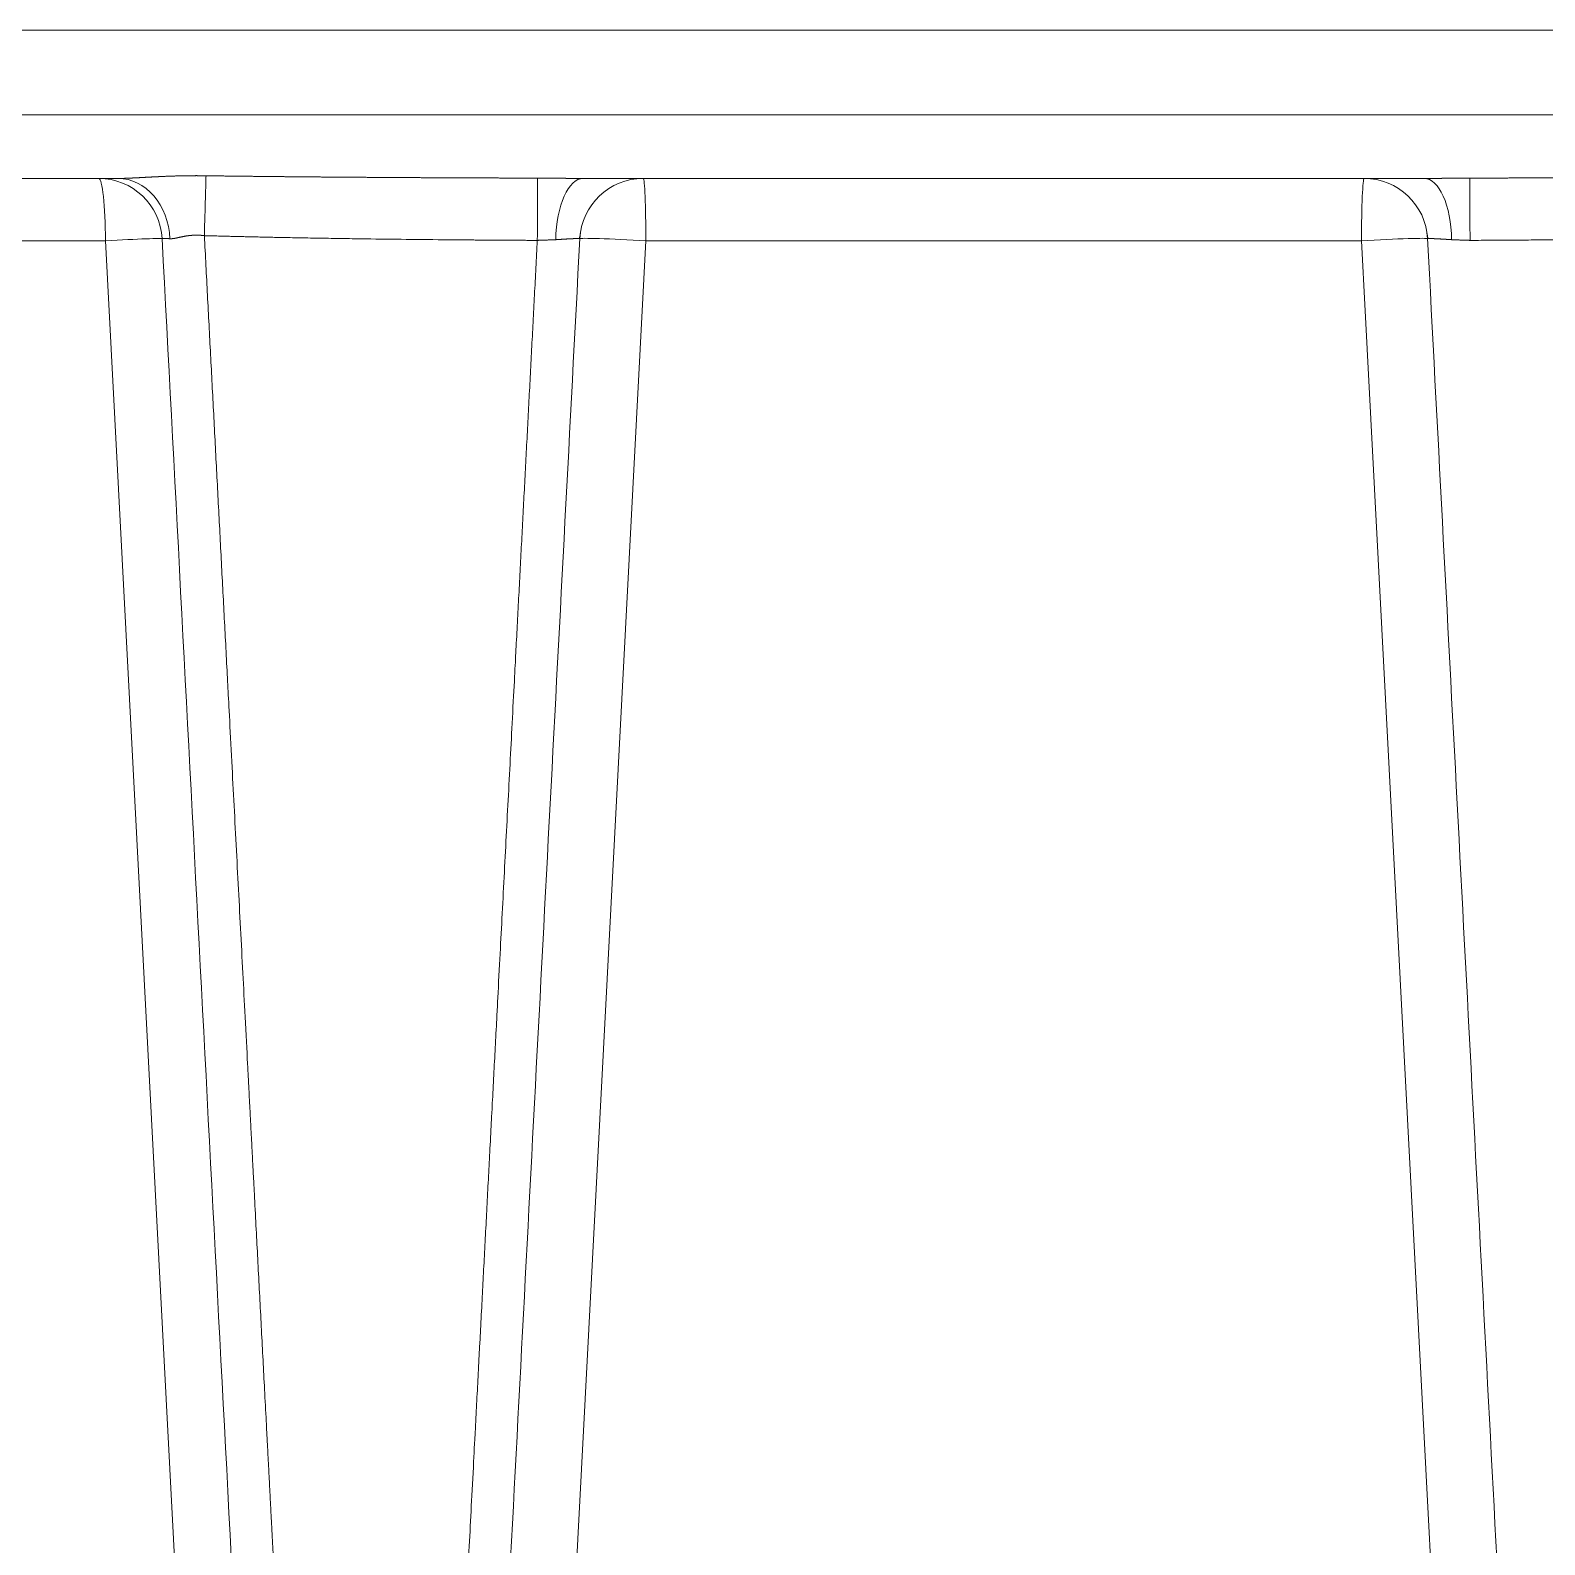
# Model space of a CAD drawing. Header units: millimetres. Extents: x 4664 to 8864, y -38 to 2932.
# Drawn here: x 5766.5 to 5828.8, y 1108.9 to 1171.2 of the extents above; entities that cross this region are included whole.
import ezdxf

# ---------------------------------------------------------------- set-up
doc = ezdxf.new("R2010")
doc.units = ezdxf.units.MM

msp = doc.modelspace()

# ---------------------------------------------------------------- linework, layer by layer
at = {"lineweight": 5}
for p, q in [((5649.295, 1171.16), (5963.831, 1171.16)), ((5963.831, 1167.678), (5649.295, 1167.678)), ((5651.907, 1165.066), (5770.136, 1165.066)), ((5823.857, 1165.066), (5789.269, 1165.066)), ((5686.319, 1162.505), (5769.619, 1162.505)), ((5769.619, 1162.505), (5775.353, 1053.09)), ((5788.242, 1093.723), (5791.847, 1162.505)), ((5789.13, 1162.591), (5789.118, 1162.594)), ((5821.279, 1162.505), (5791.847, 1162.505)), ((5824.884, 1093.723), (5821.279, 1162.505))]:
    msp.add_line(p, q, dxfattribs=at)
for centre, radius, start, end in [((5769.345, 1162.454), 2.612, 3, 90), ((5791.738, 1162.454), 2.612, 90, 177), ((5821.388, 1162.454), 2.612, 3, 90), ((5806.563, 1169.419), 143.338, 182.73527, 258.5448), ((5806.563, 1169.419), 120.442, 183.29067, 254.98177)]:
    msp.add_arc(centre, radius, start, end, dxfattribs=at)
for centre, major_axis, ratio, start_param, end_param in [((5769.345, 1162.454), (0, 2.612), 0.105089, 4.732052, 6.283185), ((5770.136, 1162.454), (0, -2.612), 0.817981, 1.621532, 3.141593), ((5773.689, 1162.676), (-0.071, -2.611), 0.00037, 3.432751, 4.698811), ((5787.383, 1162.48), (-0.014, -2.612), 0.000075, 3.242201, 4.698267), ((5789.269, 1162.454), (0, -2.612), 0.432613, 3.141593, 4.677163), ((5791.738, 1162.454), (0, -2.612), 0.04186, 1.59046, 3.141593), ((5821.388, 1162.454), (0, 2.612), 0.04186, 0, 1.551133), ((5823.857, 1162.454), (0, -2.612), 0.432613, 1.606022, 3.141593), ((5825.743, 1162.48), (0.014, -2.612), 0.000075, 1.584919, 3.040984), ((5769.345, 1162.454), (-2.608, -0.137), 0.014216, 3.141593, 4.606236), ((5791.738, 1162.454), (-2.608, 0.137), 0.021844, 4.671612, 6.283185), ((5821.388, 1162.454), (-2.608, -0.137), 0.021844, 3.141593, 4.753166)]:
    msp.add_ellipse(centre, major_axis=major_axis, ratio=ratio, start_param=start_param, end_param=end_param, dxfattribs=at)
for points, knots in [([(5770.136, 1165.066), (5770.139, 1165.066), (5770.146, 1165.066), (5770.157, 1165.066), (5770.168, 1165.066), (5770.179, 1165.066), (5770.189, 1165.066), (5770.2, 1165.066), (5770.211, 1165.066), (5770.222, 1165.066), (5770.233, 1165.066), (5770.244, 1165.067), (5770.255, 1165.067), (5770.266, 1165.067), (5770.277, 1165.067), (5770.288, 1165.067), (5770.299, 1165.068), (5770.31, 1165.068), (5770.321, 1165.068), (5770.333, 1165.068), (5770.344, 1165.069), (5770.355, 1165.069), (5770.367, 1165.069), (5770.378, 1165.069), (5770.39, 1165.07), (5770.401, 1165.07), (5770.413, 1165.07), (5770.424, 1165.071), (5770.436, 1165.071), (5770.447, 1165.072), (5770.459, 1165.072), (5770.471, 1165.072), (5770.483, 1165.073), (5770.494, 1165.073), (5770.506, 1165.074), (5770.518, 1165.074), (5770.53, 1165.074), (5770.542, 1165.075), (5770.554, 1165.075), (5770.566, 1165.076), (5770.578, 1165.076), (5770.59, 1165.077), (5770.602, 1165.077), (5770.615, 1165.078), (5770.627, 1165.078), (5770.639, 1165.079), (5770.651, 1165.08), (5770.664, 1165.08), (5770.676, 1165.081), (5770.688, 1165.081), (5770.701, 1165.082), (5770.713, 1165.082), (5770.726, 1165.083), (5770.738, 1165.084), (5770.751, 1165.084), (5770.764, 1165.085), (5770.776, 1165.085), (5770.789, 1165.086), (5770.802, 1165.087), (5770.815, 1165.087), (5770.827, 1165.088), (5770.84, 1165.089), (5770.853, 1165.089), (5770.866, 1165.09), (5770.879, 1165.091), (5770.892, 1165.091), (5770.905, 1165.092), (5770.918, 1165.093), (5770.931, 1165.093), (5770.945, 1165.094), (5770.958, 1165.095), (5770.971, 1165.095), (5770.984, 1165.096), (5770.998, 1165.097), (5771.011, 1165.097), (5771.024, 1165.098), (5771.038, 1165.099), (5771.051, 1165.1), (5771.065, 1165.1), (5771.078, 1165.101), (5771.092, 1165.102), (5771.106, 1165.103), (5771.119, 1165.103), (5771.133, 1165.104), (5771.147, 1165.105), (5771.161, 1165.105), (5771.174, 1165.106), (5771.188, 1165.107), (5771.202, 1165.108), (5771.216, 1165.109), (5771.23, 1165.109), (5771.244, 1165.11), (5771.258, 1165.111), (5771.272, 1165.112), (5771.286, 1165.112), (5771.3, 1165.113), (5771.315, 1165.114), (5771.329, 1165.115), (5771.343, 1165.115), (5771.357, 1165.116), (5771.372, 1165.117), (5771.386, 1165.118), (5771.401, 1165.118), (5771.415, 1165.119), (5771.43, 1165.12), (5771.444, 1165.121), (5771.459, 1165.122), (5771.473, 1165.122), (5771.488, 1165.123), (5771.503, 1165.124), (5771.517, 1165.125), (5771.532, 1165.125), (5771.547, 1165.126), (5771.562, 1165.127), (5771.577, 1165.128), (5771.592, 1165.129), (5771.607, 1165.129), (5771.622, 1165.13), (5771.637, 1165.131), (5771.652, 1165.132), (5771.667, 1165.132), (5771.682, 1165.133), (5771.697, 1165.134), (5771.712, 1165.135), (5771.728, 1165.135), (5771.743, 1165.136), (5771.758, 1165.137), (5771.774, 1165.138), (5771.789, 1165.138), (5771.805, 1165.139), (5771.82, 1165.14), (5771.836, 1165.141), (5771.851, 1165.141), (5771.874, 1165.142), (5771.903, 1165.144), (5771.938, 1165.145), (5771.974, 1165.147), (5772.01, 1165.149), (5772.046, 1165.15), (5772.082, 1165.152), (5772.118, 1165.153), (5772.154, 1165.155), (5772.19, 1165.156), (5772.226, 1165.157), (5772.263, 1165.159), (5772.299, 1165.16), (5772.335, 1165.161), (5772.372, 1165.163), (5772.408, 1165.164), (5772.445, 1165.165), (5772.481, 1165.166), (5772.518, 1165.167), (5772.555, 1165.168), (5772.591, 1165.169), (5772.628, 1165.17), (5772.665, 1165.171), (5772.702, 1165.172), (5772.739, 1165.173), (5772.776, 1165.174), (5772.813, 1165.174), (5772.85, 1165.175), (5772.887, 1165.176), (5772.925, 1165.176), (5772.962, 1165.177), (5772.999, 1165.177), (5773.037, 1165.178), (5773.074, 1165.178), (5773.111, 1165.178), (5773.149, 1165.179), (5773.187, 1165.179), (5773.224, 1165.179), (5773.262, 1165.179), (5773.3, 1165.179), (5773.338, 1165.18), (5773.375, 1165.18), (5773.413, 1165.179), (5773.451, 1165.179), (5773.489, 1165.179), (5773.527, 1165.179), (5773.565, 1165.179), (5773.604, 1165.178), (5773.642, 1165.178), (5773.68, 1165.178), (5773.718, 1165.177), (5773.744, 1165.177), (5773.757, 1165.177)], [0, 0, 0, 0, 0.003406, 0.006816, 0.010231, 0.013651, 0.017075, 0.020504, 0.023938, 0.027376, 0.030819, 0.034268, 0.037721, 0.041179, 0.044641, 0.048109, 0.051582, 0.05506, 0.058543, 0.062031, 0.065524, 0.069023, 0.072526, 0.076035, 0.079549, 0.083068, 0.086593, 0.090122, 0.093658, 0.097198, 0.100744, 0.104296, 0.107853, 0.111415, 0.114983, 0.118557, 0.122136, 0.125721, 0.129312, 0.132908, 0.13651, 0.140117, 0.143731, 0.14735, 0.150975, 0.154606, 0.158242, 0.161885, 0.165533, 0.169188, 0.172848, 0.176515, 0.180187, 0.183866, 0.18755, 0.191241, 0.194938, 0.198641, 0.20235, 0.206065, 0.209787, 0.213515, 0.217249, 0.22099, 0.224737, 0.22849, 0.232249, 0.236015, 0.239788, 0.243567, 0.247352, 0.251144, 0.254942, 0.258747, 0.262559, 0.266377, 0.270202, 0.274033, 0.277871, 0.281716, 0.285567, 0.289426, 0.293291, 0.297162, 0.301041, 0.304926, 0.308818, 0.312717, 0.316623, 0.320536, 0.324456, 0.328383, 0.332317, 0.336257, 0.340205, 0.34416, 0.348122, 0.352091, 0.356067, 0.36005, 0.36404, 0.368038, 0.372043, 0.376055, 0.380074, 0.3841, 0.388134, 0.392174, 0.396223, 0.400278, 0.404341, 0.408411, 0.412489, 0.416574, 0.420666, 0.424766, 0.428873, 0.432988, 0.43711, 0.44124, 0.445378, 0.449522, 0.453675, 0.457835, 0.462002, 0.466178, 0.47036, 0.474551, 0.478749, 0.482955, 0.487169, 0.49139, 0.495619, 0.499856, 0.50954, 0.519226, 0.528913, 0.538602, 0.548294, 0.557987, 0.567683, 0.577382, 0.587084, 0.596789, 0.606498, 0.61621, 0.625925, 0.635645, 0.645369, 0.655098, 0.664831, 0.674569, 0.684312, 0.69406, 0.703814, 0.713573, 0.723339, 0.73311, 0.742888, 0.752672, 0.762463, 0.772261, 0.782066, 0.791879, 0.801699, 0.811527, 0.821363, 0.831207, 0.841059, 0.85092, 0.86079, 0.870668, 0.880556, 0.890454, 0.90036, 0.910277, 0.920204, 0.930141, 0.940088, 0.950046, 0.960014, 0.969994, 0.979984, 0.989986, 1, 1, 1, 1]), ([(5773.757, 1165.177), (5773.809, 1165.176), (5773.912, 1165.175), (5774.068, 1165.172), (5774.223, 1165.17), (5774.379, 1165.168), (5774.535, 1165.166), (5774.691, 1165.164), (5774.847, 1165.163), (5775.003, 1165.161), (5775.159, 1165.159), (5775.315, 1165.157), (5775.472, 1165.155), (5775.629, 1165.153), (5775.785, 1165.151), (5775.942, 1165.15), (5776.099, 1165.148), (5776.257, 1165.146), (5776.414, 1165.145), (5776.571, 1165.143), (5776.729, 1165.141), (5776.886, 1165.14), (5777.044, 1165.138), (5777.202, 1165.137), (5777.36, 1165.135), (5777.518, 1165.134), (5777.677, 1165.132), (5777.835, 1165.131), (5777.993, 1165.129), (5778.152, 1165.128), (5778.311, 1165.127), (5778.47, 1165.125), (5778.629, 1165.124), (5778.788, 1165.123), (5778.947, 1165.121), (5779.106, 1165.12), (5779.266, 1165.119), (5779.425, 1165.118), (5779.585, 1165.116), (5779.745, 1165.115), (5779.905, 1165.114), (5780.065, 1165.113), (5780.225, 1165.112), (5780.386, 1165.111), (5780.546, 1165.11), (5780.707, 1165.108), (5780.868, 1165.107), (5781.028, 1165.106), (5781.189, 1165.105), (5781.35, 1165.104), (5781.512, 1165.103), (5781.673, 1165.102), (5781.834, 1165.102), (5781.996, 1165.101), (5782.158, 1165.1), (5782.32, 1165.099), (5782.481, 1165.098), (5782.644, 1165.097), (5782.806, 1165.096), (5782.968, 1165.096), (5783.131, 1165.095), (5783.293, 1165.094), (5783.456, 1165.093), (5783.619, 1165.092), (5783.782, 1165.092), (5783.945, 1165.091), (5784.108, 1165.09), (5784.271, 1165.09), (5784.434, 1165.089), (5784.598, 1165.088), (5784.762, 1165.088), (5784.926, 1165.087), (5785.089, 1165.086), (5785.253, 1165.086), (5785.418, 1165.085), (5785.582, 1165.085), (5785.746, 1165.084), (5785.911, 1165.083), (5786.076, 1165.083), (5786.24, 1165.082), (5786.405, 1165.082), (5786.57, 1165.081), (5786.735, 1165.081), (5786.901, 1165.08), (5787.066, 1165.08), (5787.232, 1165.079), (5787.342, 1165.079), (5787.397, 1165.079)], [0, 0, 0, 0, 0.011391, 0.022791, 0.0342, 0.045618, 0.057044, 0.068479, 0.079924, 0.091377, 0.102839, 0.11431, 0.125789, 0.137278, 0.148776, 0.160282, 0.171797, 0.183321, 0.194854, 0.206396, 0.217947, 0.229506, 0.241075, 0.252652, 0.264238, 0.275834, 0.287438, 0.299051, 0.310672, 0.322303, 0.333943, 0.345591, 0.357249, 0.368915, 0.38059, 0.392274, 0.403967, 0.415669, 0.42738, 0.4391, 0.450828, 0.462566, 0.474312, 0.486068, 0.497832, 0.509605, 0.521387, 0.533178, 0.544978, 0.556787, 0.568605, 0.580431, 0.592267, 0.604112, 0.615965, 0.627828, 0.639699, 0.651579, 0.663468, 0.675367, 0.687274, 0.69919, 0.711115, 0.723049, 0.734991, 0.746943, 0.758904, 0.770874, 0.782852, 0.79484, 0.806836, 0.818842, 0.830856, 0.84288, 0.854912, 0.866954, 0.879004, 0.891063, 0.903131, 0.915208, 0.927295, 0.93939, 0.951494, 0.963607, 0.975729, 0.98786, 1, 1, 1, 1]), ([(5787.397, 1165.079), (5787.404, 1165.079), (5787.418, 1165.079), (5787.438, 1165.079), (5787.459, 1165.079), (5787.479, 1165.079), (5787.5, 1165.079), (5787.52, 1165.079), (5787.541, 1165.079), (5787.561, 1165.078), (5787.581, 1165.078), (5787.602, 1165.078), (5787.622, 1165.078), (5787.642, 1165.078), (5787.663, 1165.078), (5787.683, 1165.078), (5787.703, 1165.078), (5787.723, 1165.078), (5787.744, 1165.077), (5787.764, 1165.077), (5787.784, 1165.077), (5787.804, 1165.077), (5787.824, 1165.077), (5787.844, 1165.077), (5787.864, 1165.077), (5787.884, 1165.077), (5787.904, 1165.076), (5787.924, 1165.076), (5787.944, 1165.076), (5787.964, 1165.076), (5787.984, 1165.076), (5788.004, 1165.076), (5788.024, 1165.075), (5788.044, 1165.075), (5788.064, 1165.075), (5788.083, 1165.075), (5788.103, 1165.075), (5788.123, 1165.075), (5788.143, 1165.074), (5788.162, 1165.074), (5788.182, 1165.074), (5788.202, 1165.074), (5788.222, 1165.074), (5788.241, 1165.073), (5788.261, 1165.073), (5788.28, 1165.073), (5788.3, 1165.073), (5788.32, 1165.073), (5788.339, 1165.072), (5788.359, 1165.072), (5788.378, 1165.072), (5788.398, 1165.072), (5788.417, 1165.072), (5788.436, 1165.072), (5788.456, 1165.071), (5788.475, 1165.071), (5788.495, 1165.071), (5788.514, 1165.071), (5788.533, 1165.071), (5788.552, 1165.07), (5788.572, 1165.07), (5788.591, 1165.07), (5788.61, 1165.07), (5788.629, 1165.07), (5788.649, 1165.069), (5788.668, 1165.069), (5788.687, 1165.069), (5788.706, 1165.069), (5788.725, 1165.069), (5788.744, 1165.069), (5788.763, 1165.068), (5788.782, 1165.068), (5788.801, 1165.068), (5788.82, 1165.068), (5788.839, 1165.068), (5788.858, 1165.068), (5788.877, 1165.068), (5788.896, 1165.067), (5788.915, 1165.067), (5788.934, 1165.067), (5788.952, 1165.067), (5788.971, 1165.067), (5788.99, 1165.067), (5789.009, 1165.067), (5789.027, 1165.067), (5789.046, 1165.066), (5789.065, 1165.066), (5789.083, 1165.066), (5789.102, 1165.066), (5789.121, 1165.066), (5789.139, 1165.066), (5789.158, 1165.066), (5789.176, 1165.066), (5789.195, 1165.066), (5789.213, 1165.066), (5789.232, 1165.066), (5789.25, 1165.066), (5789.263, 1165.066), (5789.269, 1165.066)], [0, 0, 0, 0, 0.010909, 0.021806, 0.03269, 0.043563, 0.054423, 0.065272, 0.076108, 0.086933, 0.097746, 0.108547, 0.119337, 0.130115, 0.140881, 0.151635, 0.162379, 0.173111, 0.183831, 0.19454, 0.205238, 0.215925, 0.2266, 0.237265, 0.247918, 0.258561, 0.269193, 0.279813, 0.290423, 0.301023, 0.311611, 0.322189, 0.332757, 0.343314, 0.35386, 0.364396, 0.374922, 0.385438, 0.395943, 0.406439, 0.416924, 0.427399, 0.437864, 0.44832, 0.458765, 0.469201, 0.479627, 0.490044, 0.500451, 0.510848, 0.521236, 0.531614, 0.541984, 0.552344, 0.562694, 0.573036, 0.583368, 0.593692, 0.604007, 0.614312, 0.624609, 0.634897, 0.645177, 0.655448, 0.66571, 0.675964, 0.686209, 0.696446, 0.706675, 0.716895, 0.727108, 0.737312, 0.747508, 0.757696, 0.767877, 0.778049, 0.788214, 0.798371, 0.80852, 0.818662, 0.828796, 0.838923, 0.849043, 0.859155, 0.86926, 0.879358, 0.889449, 0.899533, 0.90961, 0.919679, 0.929743, 0.939799, 0.949849, 0.959892, 0.969929, 0.979959, 0.989983, 1, 1, 1, 1]), ([(5823.857, 1165.066), (5823.863, 1165.066), (5823.874, 1165.066), (5823.89, 1165.066), (5823.907, 1165.066), (5823.923, 1165.066), (5823.94, 1165.066), (5823.957, 1165.066), (5823.973, 1165.066), (5823.99, 1165.066), (5824.007, 1165.066), (5824.023, 1165.066), (5824.04, 1165.066), (5824.057, 1165.066), (5824.074, 1165.066), (5824.09, 1165.066), (5824.107, 1165.067), (5824.124, 1165.067), (5824.141, 1165.067), (5824.158, 1165.067), (5824.174, 1165.067), (5824.191, 1165.067), (5824.208, 1165.067), (5824.225, 1165.067), (5824.242, 1165.067), (5824.259, 1165.068), (5824.276, 1165.068), (5824.293, 1165.068), (5824.31, 1165.068), (5824.327, 1165.068), (5824.344, 1165.068), (5824.361, 1165.068), (5824.378, 1165.069), (5824.395, 1165.069), (5824.412, 1165.069), (5824.43, 1165.069), (5824.447, 1165.069), (5824.464, 1165.069), (5824.481, 1165.069), (5824.498, 1165.07), (5824.516, 1165.07), (5824.533, 1165.07), (5824.55, 1165.07), (5824.567, 1165.07), (5824.585, 1165.07), (5824.602, 1165.071), (5824.619, 1165.071), (5824.637, 1165.071), (5824.654, 1165.071), (5824.671, 1165.071), (5824.689, 1165.072), (5824.706, 1165.072), (5824.724, 1165.072), (5824.741, 1165.072), (5824.759, 1165.072), (5824.776, 1165.072), (5824.794, 1165.073), (5824.811, 1165.073), (5824.829, 1165.073), (5824.846, 1165.073), (5824.864, 1165.073), (5824.881, 1165.073), (5824.899, 1165.074), (5824.917, 1165.074), (5824.934, 1165.074), (5824.952, 1165.074), (5824.97, 1165.074), (5824.987, 1165.074), (5825.005, 1165.075), (5825.023, 1165.075), (5825.041, 1165.075), (5825.058, 1165.075), (5825.076, 1165.075), (5825.094, 1165.075), (5825.112, 1165.075), (5825.13, 1165.076), (5825.148, 1165.076), (5825.166, 1165.076), (5825.183, 1165.076), (5825.201, 1165.076), (5825.219, 1165.076), (5825.237, 1165.076), (5825.255, 1165.077), (5825.273, 1165.077), (5825.291, 1165.077), (5825.309, 1165.077), (5825.327, 1165.077), (5825.345, 1165.077), (5825.363, 1165.077), (5825.382, 1165.077), (5825.4, 1165.078), (5825.418, 1165.078), (5825.436, 1165.078), (5825.454, 1165.078), (5825.472, 1165.078), (5825.49, 1165.078), (5825.509, 1165.078), (5825.527, 1165.078), (5825.545, 1165.078), (5825.563, 1165.078), (5825.582, 1165.078), (5825.6, 1165.079), (5825.618, 1165.079), (5825.637, 1165.079), (5825.655, 1165.079), (5825.673, 1165.079), (5825.692, 1165.079), (5825.71, 1165.079), (5825.723, 1165.079), (5825.729, 1165.079)], [0, 0, 0, 0, 0.008987, 0.01798, 0.026977, 0.03598, 0.044988, 0.054001, 0.06302, 0.072044, 0.081073, 0.090108, 0.099148, 0.108194, 0.117246, 0.126303, 0.135366, 0.144435, 0.15351, 0.162591, 0.171677, 0.18077, 0.189868, 0.198973, 0.208083, 0.2172, 0.226323, 0.235453, 0.244588, 0.25373, 0.262879, 0.272034, 0.281195, 0.290363, 0.299538, 0.308719, 0.317907, 0.327102, 0.336303, 0.345512, 0.354727, 0.363949, 0.373179, 0.382415, 0.391658, 0.400909, 0.410166, 0.419431, 0.428703, 0.437983, 0.447269, 0.456563, 0.465865, 0.475174, 0.484491, 0.493815, 0.503147, 0.512487, 0.521834, 0.531189, 0.540552, 0.549922, 0.559301, 0.568687, 0.578082, 0.587485, 0.596895, 0.606314, 0.615741, 0.625176, 0.634619, 0.644071, 0.653531, 0.662999, 0.672476, 0.681962, 0.691455, 0.700958, 0.710469, 0.719988, 0.729516, 0.739053, 0.748599, 0.758154, 0.767717, 0.777289, 0.786871, 0.796461, 0.80606, 0.815668, 0.825286, 0.834912, 0.844548, 0.854193, 0.863847, 0.87351, 0.883183, 0.892865, 0.902557, 0.912258, 0.921969, 0.931689, 0.941418, 0.951158, 0.960907, 0.970665, 0.980434, 0.990212, 1, 1, 1, 1]), ([(5825.729, 1165.079), (5825.784, 1165.079), (5825.894, 1165.079), (5826.06, 1165.08), (5826.225, 1165.08), (5826.391, 1165.081), (5826.556, 1165.081), (5826.721, 1165.082), (5826.886, 1165.082), (5827.05, 1165.083), (5827.215, 1165.083), (5827.38, 1165.084), (5827.544, 1165.085), (5827.708, 1165.085), (5827.873, 1165.086), (5828.037, 1165.086), (5828.2, 1165.087), (5828.364, 1165.088), (5828.528, 1165.088), (5828.691, 1165.089), (5828.855, 1165.09), (5829.018, 1165.09), (5829.181, 1165.091), (5829.344, 1165.092), (5829.507, 1165.092), (5829.67, 1165.093), (5829.833, 1165.094), (5829.995, 1165.095), (5830.158, 1165.096), (5830.32, 1165.096), (5830.482, 1165.097), (5830.644, 1165.098), (5830.806, 1165.099), (5830.968, 1165.1), (5831.13, 1165.101), (5831.292, 1165.102), (5831.453, 1165.102), (5831.614, 1165.103), (5831.776, 1165.104), (5831.937, 1165.105), (5832.098, 1165.106), (5832.258, 1165.107), (5832.419, 1165.108), (5832.58, 1165.11), (5832.74, 1165.111), (5832.901, 1165.112), (5833.061, 1165.113), (5833.221, 1165.114), (5833.381, 1165.115), (5833.541, 1165.116), (5833.7, 1165.118), (5833.86, 1165.119), (5834.02, 1165.12), (5834.179, 1165.121), (5834.338, 1165.123), (5834.497, 1165.124), (5834.656, 1165.125), (5834.815, 1165.127), (5834.974, 1165.128), (5835.133, 1165.129), (5835.291, 1165.131), (5835.449, 1165.132), (5835.608, 1165.134), (5835.766, 1165.135), (5835.924, 1165.137), (5836.082, 1165.138), (5836.24, 1165.14), (5836.397, 1165.141), (5836.555, 1165.143), (5836.712, 1165.145), (5836.869, 1165.146), (5837.027, 1165.148), (5837.184, 1165.15), (5837.34, 1165.151), (5837.497, 1165.153), (5837.654, 1165.155), (5837.81, 1165.157), (5837.967, 1165.159), (5838.123, 1165.161), (5838.279, 1165.163), (5838.435, 1165.164), (5838.591, 1165.166), (5838.747, 1165.168), (5838.903, 1165.17), (5839.058, 1165.172), (5839.214, 1165.175), (5839.317, 1165.176), (5839.369, 1165.177)], [0, 0, 0, 0, 0.01214, 0.024271, 0.036393, 0.048506, 0.06061, 0.072705, 0.084792, 0.096869, 0.108937, 0.120996, 0.133046, 0.145088, 0.15712, 0.169144, 0.181158, 0.193164, 0.20516, 0.217148, 0.229126, 0.241096, 0.253057, 0.265009, 0.276951, 0.288885, 0.30081, 0.312726, 0.324633, 0.336532, 0.348421, 0.360301, 0.372172, 0.384035, 0.395888, 0.407733, 0.419569, 0.431395, 0.443213, 0.455022, 0.466822, 0.478613, 0.490395, 0.502168, 0.513932, 0.525688, 0.537434, 0.549172, 0.5609, 0.57262, 0.584331, 0.596033, 0.607726, 0.61941, 0.631085, 0.642751, 0.654409, 0.666057, 0.677697, 0.689328, 0.700949, 0.712562, 0.724166, 0.735762, 0.747348, 0.758925, 0.770494, 0.782053, 0.793604, 0.805146, 0.816679, 0.828203, 0.839718, 0.851224, 0.862722, 0.874211, 0.88569, 0.897161, 0.908623, 0.920076, 0.931521, 0.942956, 0.954382, 0.9658, 0.977209, 0.988609, 1, 1, 1, 1]), ([(5772.27, 1162.586), (5772.268, 1162.587), (5772.264, 1162.587), (5772.259, 1162.587), (5772.254, 1162.587), (5772.249, 1162.587), (5772.244, 1162.588), (5772.239, 1162.588), (5772.234, 1162.588), (5772.23, 1162.588), (5772.225, 1162.589), (5772.22, 1162.589), (5772.215, 1162.589), (5772.21, 1162.589), (5772.206, 1162.589), (5772.201, 1162.59), (5772.197, 1162.59), (5772.192, 1162.59), (5772.187, 1162.59), (5772.183, 1162.59), (5772.178, 1162.591), (5772.174, 1162.591), (5772.17, 1162.591), (5772.165, 1162.591), (5772.161, 1162.591), (5772.157, 1162.591), (5772.152, 1162.592), (5772.148, 1162.592), (5772.144, 1162.592), (5772.14, 1162.592), (5772.136, 1162.592), (5772.132, 1162.592), (5772.128, 1162.592), (5772.124, 1162.593), (5772.12, 1162.593), (5772.116, 1162.593), (5772.113, 1162.593), (5772.109, 1162.593), (5772.105, 1162.593), (5772.101, 1162.593), (5772.098, 1162.593), (5772.094, 1162.593), (5772.091, 1162.594), (5772.087, 1162.594), (5772.084, 1162.594), (5772.08, 1162.594), (5772.077, 1162.594), (5772.073, 1162.594), (5772.07, 1162.594), (5772.067, 1162.594), (5772.064, 1162.594), (5772.06, 1162.594), (5772.057, 1162.594), (5772.054, 1162.594), (5772.051, 1162.595), (5772.048, 1162.595), (5772.045, 1162.595), (5772.042, 1162.595), (5772.04, 1162.595), (5772.037, 1162.595), (5772.034, 1162.595), (5772.031, 1162.595), (5772.029, 1162.595), (5772.026, 1162.595), (5772.023, 1162.595), (5772.021, 1162.595), (5772.018, 1162.595), (5772.016, 1162.595), (5772.014, 1162.595), (5772.011, 1162.595), (5772.009, 1162.595), (5772.007, 1162.595), (5772.004, 1162.595), (5772.002, 1162.595), (5772, 1162.595), (5771.998, 1162.595), (5771.996, 1162.595), (5771.994, 1162.595), (5771.992, 1162.595), (5771.99, 1162.595), (5771.989, 1162.595), (5771.987, 1162.595), (5771.985, 1162.595), (5771.983, 1162.595), (5771.982, 1162.595), (5771.98, 1162.595), (5771.978, 1162.595), (5771.977, 1162.595), (5771.975, 1162.594), (5771.974, 1162.594), (5771.973, 1162.594), (5771.971, 1162.594), (5771.97, 1162.594), (5771.969, 1162.594), (5771.968, 1162.594), (5771.967, 1162.594), (5771.965, 1162.594), (5771.964, 1162.594), (5771.963, 1162.594), (5771.962, 1162.594), (5771.962, 1162.594), (5771.961, 1162.593), (5771.96, 1162.593), (5771.959, 1162.593), (5771.958, 1162.593), (5771.958, 1162.593), (5771.957, 1162.593), (5771.956, 1162.593), (5771.956, 1162.593), (5771.955, 1162.592), (5771.955, 1162.592), (5771.954, 1162.592), (5771.954, 1162.592), (5771.954, 1162.592), (5771.954, 1162.592), (5771.953, 1162.592), (5771.953, 1162.591), (5771.953, 1162.591), (5771.953, 1162.591), (5771.953, 1162.591), (5771.953, 1162.591), (5771.953, 1162.591)], [0, 0, 0, 0, 0.008363, 0.016732, 0.025106, 0.033485, 0.041869, 0.050259, 0.058653, 0.067052, 0.075456, 0.083864, 0.092277, 0.100694, 0.109115, 0.11754, 0.125969, 0.134402, 0.142839, 0.151279, 0.159723, 0.16817, 0.17662, 0.185073, 0.19353, 0.201989, 0.21045, 0.218915, 0.227382, 0.235851, 0.244323, 0.252796, 0.261272, 0.269749, 0.278228, 0.286709, 0.295191, 0.303674, 0.312159, 0.320645, 0.329132, 0.337619, 0.346108, 0.354597, 0.363086, 0.371576, 0.380066, 0.388556, 0.397046, 0.405536, 0.414025, 0.422514, 0.431003, 0.439491, 0.447978, 0.456464, 0.464949, 0.473433, 0.481916, 0.490397, 0.498877, 0.507355, 0.515832, 0.524306, 0.532778, 0.541248, 0.549716, 0.558182, 0.566645, 0.575105, 0.583562, 0.592017, 0.600469, 0.608917, 0.617362, 0.625804, 0.634242, 0.642677, 0.651108, 0.659535, 0.667958, 0.676376, 0.684791, 0.693201, 0.701607, 0.710009, 0.718405, 0.726797, 0.735184, 0.743565, 0.751942, 0.760313, 0.768679, 0.77704, 0.785394, 0.793743, 0.802087, 0.810424, 0.818755, 0.82708, 0.835399, 0.843711, 0.852017, 0.860316, 0.868609, 0.876894, 0.885173, 0.893445, 0.901709, 0.909966, 0.918216, 0.926459, 0.934694, 0.942921, 0.95114, 0.959352, 0.967556, 0.975751, 0.983939, 0.992118, 1, 1, 1, 1]), ([(5771.953, 1162.591), (5772.461, 1152.9), (5772.968, 1143.216), (5773.978, 1123.943), (5774.482, 1114.332), (5775.981, 1085.732), (5776.966, 1066.942), (5777.924, 1048.656)], [0, 0, 0, 0, 0.25, 0.25, 0.5, 0.5, 1, 1, 1, 1]), ([(5773.689, 1162.711), (5773.686, 1162.712), (5773.681, 1162.712), (5773.673, 1162.713), (5773.666, 1162.714), (5773.658, 1162.715), (5773.65, 1162.716), (5773.642, 1162.717), (5773.634, 1162.718), (5773.626, 1162.719), (5773.618, 1162.72), (5773.61, 1162.721), (5773.602, 1162.722), (5773.594, 1162.723), (5773.587, 1162.723), (5773.578, 1162.724), (5773.57, 1162.725), (5773.562, 1162.725), (5773.554, 1162.726), (5773.546, 1162.727), (5773.538, 1162.727), (5773.53, 1162.728), (5773.522, 1162.728), (5773.514, 1162.729), (5773.506, 1162.729), (5773.497, 1162.73), (5773.489, 1162.73), (5773.481, 1162.731), (5773.473, 1162.731), (5773.465, 1162.731), (5773.456, 1162.732), (5773.448, 1162.732), (5773.44, 1162.732), (5773.432, 1162.732), (5773.423, 1162.732), (5773.415, 1162.733), (5773.407, 1162.733), (5773.398, 1162.733), (5773.39, 1162.733), (5773.381, 1162.733), (5773.373, 1162.733), (5773.365, 1162.733), (5773.356, 1162.733), (5773.348, 1162.733), (5773.339, 1162.733), (5773.331, 1162.733), (5773.323, 1162.733), (5773.314, 1162.732), (5773.306, 1162.732), (5773.297, 1162.732), (5773.289, 1162.732), (5773.28, 1162.731), (5773.272, 1162.731), (5773.263, 1162.731), (5773.255, 1162.73), (5773.246, 1162.73), (5773.237, 1162.73), (5773.229, 1162.729), (5773.22, 1162.729), (5773.212, 1162.728), (5773.203, 1162.728), (5773.195, 1162.727), (5773.186, 1162.727), (5773.178, 1162.726), (5773.169, 1162.725), (5773.16, 1162.725), (5773.152, 1162.724), (5773.143, 1162.723), (5773.135, 1162.722), (5773.126, 1162.722), (5773.117, 1162.721), (5773.109, 1162.72), (5773.1, 1162.719), (5773.092, 1162.718), (5773.083, 1162.717), (5773.074, 1162.716), (5773.066, 1162.715), (5773.057, 1162.714), (5773.049, 1162.713), (5773.04, 1162.712), (5773.031, 1162.711), (5773.023, 1162.71), (5773.014, 1162.709), (5773.006, 1162.708), (5772.997, 1162.707), (5772.988, 1162.705), (5772.98, 1162.704), (5772.971, 1162.703), (5772.963, 1162.702), (5772.954, 1162.7), (5772.946, 1162.699), (5772.937, 1162.698), (5772.929, 1162.696), (5772.92, 1162.695), (5772.911, 1162.693), (5772.903, 1162.692), (5772.894, 1162.69), (5772.883, 1162.688), (5772.868, 1162.685), (5772.85, 1162.682), (5772.832, 1162.679), (5772.815, 1162.675), (5772.797, 1162.672), (5772.78, 1162.668), (5772.762, 1162.665), (5772.745, 1162.662), (5772.728, 1162.658), (5772.711, 1162.655), (5772.694, 1162.651), (5772.677, 1162.647), (5772.661, 1162.644), (5772.644, 1162.64), (5772.628, 1162.637), (5772.611, 1162.633), (5772.595, 1162.629), (5772.579, 1162.625), (5772.564, 1162.622), (5772.551, 1162.619), (5772.54, 1162.616), (5772.533, 1162.614), (5772.525, 1162.613), (5772.518, 1162.611), (5772.51, 1162.609), (5772.502, 1162.608), (5772.495, 1162.606), (5772.488, 1162.605), (5772.48, 1162.603), (5772.473, 1162.602), (5772.465, 1162.601), (5772.458, 1162.599), (5772.451, 1162.598), (5772.444, 1162.597), (5772.436, 1162.596), (5772.429, 1162.595), (5772.422, 1162.594), (5772.415, 1162.593), (5772.408, 1162.592), (5772.401, 1162.591), (5772.394, 1162.591), (5772.387, 1162.59), (5772.38, 1162.589), (5772.373, 1162.589), (5772.366, 1162.588), (5772.36, 1162.588), (5772.353, 1162.587), (5772.346, 1162.587), (5772.34, 1162.586), (5772.333, 1162.586), (5772.326, 1162.586), (5772.32, 1162.586), (5772.313, 1162.586), (5772.307, 1162.586), (5772.301, 1162.586), (5772.294, 1162.586), (5772.288, 1162.586), (5772.282, 1162.586), (5772.276, 1162.586), (5772.272, 1162.586), (5772.27, 1162.586)], [0, 0, 0, 0, 0.004673, 0.009355, 0.014046, 0.018748, 0.023459, 0.028181, 0.032912, 0.037653, 0.042404, 0.047166, 0.051938, 0.05672, 0.061512, 0.066315, 0.071129, 0.075953, 0.080788, 0.085633, 0.090489, 0.095356, 0.100234, 0.105123, 0.110023, 0.114934, 0.119856, 0.12479, 0.129734, 0.13469, 0.139657, 0.144636, 0.149626, 0.154628, 0.159641, 0.164665, 0.169702, 0.17475, 0.179809, 0.184881, 0.189964, 0.195059, 0.200166, 0.205285, 0.210416, 0.215558, 0.220713, 0.22588, 0.231059, 0.23625, 0.241453, 0.246668, 0.251896, 0.257136, 0.262388, 0.267652, 0.272928, 0.278217, 0.283518, 0.288832, 0.294157, 0.299496, 0.304846, 0.310209, 0.315584, 0.320972, 0.326372, 0.331785, 0.33721, 0.342648, 0.348098, 0.35356, 0.359035, 0.364522, 0.370022, 0.375534, 0.381059, 0.386596, 0.392146, 0.397708, 0.403283, 0.40887, 0.414469, 0.420081, 0.425705, 0.431342, 0.436991, 0.442652, 0.448326, 0.454012, 0.45971, 0.465421, 0.471144, 0.476879, 0.482626, 0.488386, 0.494157, 0.499941, 0.512225, 0.524533, 0.536863, 0.549216, 0.561589, 0.573983, 0.586396, 0.598829, 0.611279, 0.623746, 0.63623, 0.64873, 0.661244, 0.673772, 0.686313, 0.698867, 0.711431, 0.724007, 0.736592, 0.749185, 0.755414, 0.761644, 0.767876, 0.774109, 0.780344, 0.786581, 0.79282, 0.799061, 0.805303, 0.811548, 0.817795, 0.824044, 0.830294, 0.836547, 0.842803, 0.84906, 0.85532, 0.861582, 0.867846, 0.874113, 0.880382, 0.886654, 0.892928, 0.899205, 0.905484, 0.911766, 0.91805, 0.924337, 0.930627, 0.93692, 0.943215, 0.949513, 0.955814, 0.962117, 0.968424, 0.974733, 0.981045, 0.987361, 0.993679, 1, 1, 1, 1]), ([(5787.383, 1162.517), (5787.302, 1162.518), (5787.139, 1162.518), (5786.896, 1162.52), (5786.656, 1162.521), (5786.418, 1162.523), (5786.183, 1162.524), (5785.95, 1162.526), (5785.719, 1162.527), (5785.491, 1162.529), (5785.265, 1162.53), (5785.042, 1162.532), (5784.82, 1162.533), (5784.602, 1162.535), (5784.386, 1162.537), (5784.172, 1162.539), (5783.444, 1162.545), (5782.232, 1162.556), (5780.797, 1162.573), (5779.659, 1162.589), (5778.795, 1162.602), (5777.948, 1162.616), (5777.298, 1162.628), (5776.841, 1162.637), (5776.571, 1162.643), (5776.303, 1162.648), (5776.035, 1162.654), (5775.769, 1162.66), (5775.505, 1162.666), (5775.241, 1162.672), (5774.979, 1162.678), (5774.719, 1162.685), (5774.459, 1162.691), (5774.201, 1162.698), (5773.945, 1162.704), (5773.774, 1162.709), (5773.689, 1162.711)], [0, 0, 0, 0, 0.017894, 0.035612, 0.053156, 0.070524, 0.087716, 0.104734, 0.121576, 0.138243, 0.154734, 0.17105, 0.187191, 0.203157, 0.218947, 0.234562, 0.250002, 0.378349, 0.500003, 0.564401, 0.627534, 0.6894, 0.75, 0.76981, 0.789522, 0.809139, 0.828659, 0.848082, 0.867409, 0.88664, 0.905774, 0.924812, 0.943754, 0.962599, 0.981348, 1, 1, 1, 1]), ([(5784.312, 1070.671), (5785.095, 1085.612), (5785.893, 1100.837), (5787.101, 1123.874), (5787.505, 1131.601), (5788.316, 1147.074), (5788.723, 1154.825), (5789.13, 1162.591)], [0, 0, 0, 0, 0.5, 0.5, 0.75, 0.75, 1, 1, 1, 1]), ([(5788.14, 1162.546), (5788.137, 1162.546), (5788.132, 1162.545), (5788.124, 1162.545), (5788.116, 1162.544), (5788.107, 1162.544), (5788.099, 1162.543), (5788.09, 1162.543), (5788.082, 1162.542), (5788.073, 1162.542), (5788.064, 1162.542), (5788.055, 1162.541), (5788.046, 1162.541), (5788.037, 1162.54), (5788.027, 1162.54), (5788.018, 1162.539), (5788.008, 1162.539), (5787.999, 1162.539), (5787.989, 1162.538), (5787.979, 1162.538), (5787.969, 1162.537), (5787.951, 1162.537), (5787.923, 1162.536), (5787.881, 1162.535), (5787.829, 1162.533), (5787.782, 1162.532), (5787.744, 1162.531), (5787.717, 1162.531), (5787.69, 1162.53), (5787.665, 1162.529), (5787.64, 1162.528), (5787.616, 1162.528), (5787.593, 1162.527), (5787.57, 1162.526), (5787.548, 1162.525), (5787.527, 1162.524), (5787.507, 1162.524), (5787.487, 1162.523), (5787.468, 1162.522), (5787.45, 1162.521), (5787.432, 1162.52), (5787.415, 1162.519), (5787.399, 1162.518), (5787.389, 1162.518), (5787.383, 1162.517)], [0, 0, 0, 0, 0.011205, 0.022554, 0.034045, 0.045679, 0.057455, 0.069372, 0.081429, 0.093627, 0.105964, 0.11844, 0.131054, 0.143806, 0.156694, 0.169719, 0.182879, 0.196174, 0.209602, 0.223164, 0.236858, 0.250683, 0.294975, 0.351467, 0.419911, 0.499985, 0.536236, 0.571437, 0.605599, 0.63873, 0.67084, 0.70194, 0.73204, 0.76115, 0.78928, 0.81644, 0.84264, 0.867891, 0.892202, 0.915584, 0.938045, 0.959595, 0.980244, 1, 1, 1, 1]), ([(5789.118, 1162.594), (5789.118, 1162.594), (5789.117, 1162.594), (5789.116, 1162.594), (5789.115, 1162.594), (5789.114, 1162.594), (5789.113, 1162.594), (5789.111, 1162.594), (5789.11, 1162.594), (5789.109, 1162.594), (5789.107, 1162.595), (5789.106, 1162.595), (5789.104, 1162.595), (5789.103, 1162.595), (5789.101, 1162.595), (5789.099, 1162.595), (5789.098, 1162.595), (5789.096, 1162.595), (5789.094, 1162.595), (5789.092, 1162.595), (5789.09, 1162.595), (5789.088, 1162.595), (5789.086, 1162.595), (5789.084, 1162.595), (5789.082, 1162.595), (5789.08, 1162.595), (5789.078, 1162.595), (5789.075, 1162.595), (5789.073, 1162.595), (5789.071, 1162.595), (5789.068, 1162.595), (5789.066, 1162.595), (5789.063, 1162.595), (5789.061, 1162.595), (5789.058, 1162.595), (5789.056, 1162.595), (5789.053, 1162.595), (5789.05, 1162.595), (5789.047, 1162.595), (5789.044, 1162.595), (5789.042, 1162.595), (5789.039, 1162.595), (5789.036, 1162.595), (5789.033, 1162.595), (5789.03, 1162.595), (5789.027, 1162.595), (5789.023, 1162.594), (5789.02, 1162.594), (5789.017, 1162.594), (5789.014, 1162.594), (5789.01, 1162.594), (5789.007, 1162.594), (5789.004, 1162.594), (5789, 1162.594), (5788.997, 1162.594), (5788.993, 1162.594), (5788.989, 1162.594), (5788.986, 1162.593), (5788.982, 1162.593), (5788.978, 1162.593), (5788.975, 1162.593), (5788.971, 1162.593), (5788.967, 1162.593), (5788.963, 1162.593), (5788.959, 1162.593), (5788.955, 1162.593), (5788.951, 1162.592), (5788.947, 1162.592), (5788.943, 1162.592), (5788.939, 1162.592), (5788.934, 1162.592), (5788.93, 1162.592), (5788.926, 1162.591), (5788.922, 1162.591), (5788.917, 1162.591), (5788.913, 1162.591), (5788.908, 1162.591), (5788.904, 1162.591), (5788.899, 1162.59), (5788.895, 1162.59), (5788.89, 1162.59), (5788.886, 1162.59), (5788.881, 1162.59), (5788.876, 1162.589), (5788.871, 1162.589), (5788.867, 1162.589), (5788.861, 1162.589), (5788.855, 1162.588), (5788.847, 1162.588), (5788.84, 1162.588), (5788.833, 1162.587), (5788.825, 1162.587), (5788.817, 1162.587), (5788.81, 1162.586), (5788.802, 1162.586), (5788.794, 1162.585), (5788.785, 1162.585), (5788.777, 1162.585), (5788.769, 1162.584), (5788.76, 1162.584), (5788.752, 1162.583), (5788.743, 1162.583), (5788.734, 1162.582), (5788.725, 1162.582), (5788.716, 1162.581), (5788.706, 1162.581), (5788.697, 1162.58), (5788.688, 1162.58), (5788.678, 1162.579), (5788.668, 1162.579), (5788.658, 1162.578), (5788.648, 1162.578), (5788.638, 1162.577), (5788.628, 1162.576), (5788.618, 1162.576), (5788.607, 1162.575), (5788.597, 1162.575), (5788.586, 1162.574), (5788.575, 1162.573), (5788.564, 1162.573), (5788.553, 1162.572), (5788.542, 1162.571), (5788.53, 1162.571), (5788.519, 1162.57), (5788.507, 1162.569), (5788.496, 1162.569), (5788.484, 1162.568), (5788.472, 1162.567), (5788.46, 1162.566), (5788.448, 1162.566), (5788.436, 1162.565), (5788.423, 1162.564), (5788.411, 1162.563), (5788.398, 1162.563), (5788.386, 1162.562), (5788.373, 1162.561), (5788.36, 1162.56), (5788.347, 1162.559), (5788.334, 1162.559), (5788.32, 1162.558), (5788.307, 1162.557), (5788.294, 1162.556), (5788.28, 1162.555), (5788.267, 1162.554), (5788.253, 1162.553), (5788.239, 1162.553), (5788.225, 1162.552), (5788.211, 1162.551), (5788.197, 1162.55), (5788.183, 1162.549), (5788.168, 1162.548), (5788.154, 1162.547), (5788.144, 1162.546), (5788.14, 1162.546)], [0, 0, 0, 0, 0.002525, 0.007717, 0.012911, 0.018109, 0.023309, 0.028512, 0.033719, 0.038927, 0.044139, 0.049353, 0.054569, 0.059788, 0.065009, 0.070233, 0.075458, 0.080686, 0.085916, 0.091147, 0.09638, 0.101616, 0.106852, 0.112091, 0.117331, 0.122572, 0.127815, 0.133058, 0.138304, 0.14355, 0.148797, 0.154045, 0.159294, 0.164544, 0.169794, 0.175045, 0.180297, 0.185549, 0.190801, 0.196054, 0.201307, 0.20656, 0.211813, 0.217066, 0.222318, 0.227571, 0.232823, 0.238075, 0.243326, 0.248577, 0.253827, 0.259076, 0.264325, 0.269573, 0.274819, 0.280065, 0.285309, 0.290553, 0.295795, 0.301035, 0.306274, 0.311512, 0.316748, 0.321982, 0.327214, 0.332445, 0.337674, 0.3429, 0.348124, 0.353347, 0.358566, 0.363784, 0.368999, 0.374211, 0.379421, 0.384629, 0.389833, 0.395035, 0.400233, 0.405429, 0.410621, 0.415811, 0.420997, 0.42618, 0.431359, 0.436535, 0.441708, 0.449243, 0.456811, 0.464413, 0.472048, 0.479715, 0.487415, 0.495148, 0.502913, 0.51071, 0.518539, 0.5264, 0.534293, 0.542217, 0.550172, 0.558158, 0.566176, 0.574223, 0.582301, 0.59041, 0.598548, 0.606716, 0.614913, 0.62314, 0.631395, 0.639679, 0.647992, 0.656332, 0.664701, 0.673097, 0.68152, 0.68997, 0.698447, 0.70695, 0.71548, 0.724035, 0.732615, 0.74122, 0.74985, 0.758505, 0.767183, 0.775886, 0.784611, 0.79336, 0.802131, 0.810924, 0.819739, 0.828576, 0.837433, 0.846311, 0.85521, 0.864128, 0.873066, 0.882023, 0.890998, 0.899992, 0.909004, 0.918032, 0.927078, 0.93614, 0.945219, 0.954313, 0.963422, 0.972545, 0.981683, 0.990835, 1, 1, 1, 1]), ([(5824.986, 1162.546), (5824.984, 1162.546), (5824.978, 1162.547), (5824.97, 1162.547), (5824.962, 1162.548), (5824.954, 1162.548), (5824.946, 1162.549), (5824.939, 1162.549), (5824.931, 1162.55), (5824.923, 1162.55), (5824.915, 1162.551), (5824.907, 1162.551), (5824.9, 1162.552), (5824.892, 1162.552), (5824.884, 1162.553), (5824.876, 1162.553), (5824.869, 1162.554), (5824.861, 1162.554), (5824.854, 1162.555), (5824.846, 1162.555), (5824.839, 1162.556), (5824.831, 1162.556), (5824.824, 1162.557), (5824.816, 1162.557), (5824.809, 1162.558), (5824.801, 1162.558), (5824.794, 1162.559), (5824.787, 1162.559), (5824.78, 1162.559), (5824.772, 1162.56), (5824.765, 1162.56), (5824.758, 1162.561), (5824.751, 1162.561), (5824.744, 1162.562), (5824.737, 1162.562), (5824.73, 1162.563), (5824.723, 1162.563), (5824.716, 1162.563), (5824.709, 1162.564), (5824.702, 1162.564), (5824.695, 1162.565), (5824.688, 1162.565), (5824.681, 1162.566), (5824.675, 1162.566), (5824.668, 1162.566), (5824.661, 1162.567), (5824.654, 1162.567), (5824.648, 1162.568), (5824.641, 1162.568), (5824.635, 1162.568), (5824.628, 1162.569), (5824.622, 1162.569), (5824.615, 1162.57), (5824.609, 1162.57), (5824.603, 1162.57), (5824.596, 1162.571), (5824.59, 1162.571), (5824.584, 1162.571), (5824.577, 1162.572), (5824.571, 1162.572), (5824.565, 1162.573), (5824.559, 1162.573), (5824.553, 1162.573), (5824.547, 1162.574), (5824.541, 1162.574), (5824.535, 1162.574), (5824.529, 1162.575), (5824.523, 1162.575), (5824.517, 1162.575), (5824.511, 1162.576), (5824.506, 1162.576), (5824.5, 1162.576), (5824.494, 1162.577), (5824.488, 1162.577), (5824.483, 1162.577), (5824.477, 1162.578), (5824.472, 1162.578), (5824.466, 1162.578), (5824.461, 1162.579), (5824.455, 1162.579), (5824.45, 1162.579), (5824.444, 1162.579), (5824.439, 1162.58), (5824.434, 1162.58), (5824.429, 1162.58), (5824.423, 1162.581), (5824.418, 1162.581), (5824.413, 1162.581), (5824.408, 1162.581), (5824.403, 1162.582), (5824.398, 1162.582), (5824.393, 1162.582), (5824.388, 1162.583), (5824.383, 1162.583), (5824.378, 1162.583), (5824.373, 1162.583), (5824.368, 1162.584), (5824.364, 1162.584), (5824.359, 1162.584), (5824.354, 1162.584), (5824.35, 1162.585), (5824.345, 1162.585), (5824.34, 1162.585), (5824.336, 1162.585), (5824.331, 1162.586), (5824.327, 1162.586), (5824.322, 1162.586), (5824.318, 1162.586), (5824.314, 1162.586), (5824.309, 1162.587), (5824.305, 1162.587), (5824.301, 1162.587), (5824.297, 1162.587), (5824.292, 1162.587), (5824.288, 1162.588), (5824.284, 1162.588), (5824.28, 1162.588), (5824.276, 1162.588), (5824.272, 1162.588), (5824.268, 1162.589), (5824.263, 1162.589), (5824.255, 1162.589), (5824.247, 1162.59), (5824.238, 1162.59), (5824.229, 1162.59), (5824.221, 1162.591), (5824.213, 1162.591), (5824.205, 1162.591), (5824.197, 1162.592), (5824.189, 1162.592), (5824.181, 1162.592), (5824.174, 1162.592), (5824.166, 1162.593), (5824.159, 1162.593), (5824.152, 1162.593), (5824.145, 1162.593), (5824.138, 1162.594), (5824.132, 1162.594), (5824.125, 1162.594), (5824.119, 1162.594), (5824.113, 1162.594), (5824.107, 1162.594), (5824.101, 1162.594), (5824.095, 1162.595), (5824.089, 1162.595), (5824.084, 1162.595), (5824.079, 1162.595), (5824.074, 1162.595), (5824.069, 1162.595), (5824.064, 1162.595), (5824.059, 1162.595), (5824.055, 1162.595), (5824.051, 1162.595), (5824.046, 1162.595), (5824.042, 1162.595), (5824.039, 1162.595), (5824.035, 1162.595), (5824.032, 1162.595), (5824.028, 1162.595), (5824.025, 1162.595), (5824.022, 1162.595), (5824.019, 1162.595), (5824.017, 1162.594), (5824.014, 1162.594), (5824.012, 1162.594), (5824.01, 1162.594), (5824.008, 1162.594), (5824.006, 1162.594), (5824.004, 1162.593), (5824.003, 1162.593), (5824.001, 1162.593), (5824, 1162.593), (5823.999, 1162.592), (5823.998, 1162.592), (5823.998, 1162.592), (5823.997, 1162.592), (5823.997, 1162.591), (5823.996, 1162.591), (5823.996, 1162.591), (5823.996, 1162.591)], [0, 0, 0, 0, 0.004556, 0.009108, 0.013657, 0.018202, 0.022743, 0.02728, 0.031813, 0.036343, 0.040868, 0.045389, 0.049905, 0.054418, 0.058926, 0.06343, 0.067929, 0.072423, 0.076913, 0.081399, 0.085879, 0.090355, 0.094825, 0.099291, 0.103752, 0.108208, 0.112658, 0.117104, 0.121544, 0.125978, 0.130408, 0.134831, 0.13925, 0.143662, 0.148069, 0.152471, 0.156866, 0.161256, 0.16564, 0.170018, 0.174389, 0.178755, 0.183115, 0.187468, 0.191816, 0.196157, 0.200491, 0.204819, 0.209141, 0.213456, 0.217765, 0.222067, 0.226362, 0.230651, 0.234933, 0.239208, 0.243476, 0.247737, 0.251991, 0.256238, 0.260479, 0.264711, 0.268937, 0.273156, 0.277367, 0.281571, 0.285767, 0.289956, 0.294138, 0.298312, 0.302479, 0.306638, 0.310789, 0.314933, 0.319069, 0.323197, 0.327317, 0.33143, 0.335534, 0.339631, 0.34372, 0.3478, 0.351873, 0.355937, 0.359994, 0.364042, 0.368082, 0.372114, 0.376137, 0.380152, 0.384159, 0.388158, 0.392148, 0.396129, 0.400102, 0.404067, 0.408023, 0.41197, 0.415909, 0.419839, 0.423761, 0.427674, 0.431578, 0.435473, 0.43936, 0.443238, 0.447107, 0.450967, 0.454818, 0.45866, 0.462493, 0.466318, 0.470133, 0.473939, 0.477736, 0.481525, 0.485304, 0.489074, 0.492835, 0.496586, 0.500329, 0.508881, 0.517444, 0.526017, 0.5346, 0.543192, 0.551794, 0.560403, 0.569021, 0.577647, 0.586279, 0.594919, 0.603564, 0.612215, 0.620872, 0.629534, 0.638199, 0.646869, 0.655542, 0.664219, 0.672897, 0.681578, 0.690261, 0.698944, 0.707628, 0.716313, 0.724997, 0.73368, 0.742362, 0.751043, 0.759721, 0.768397, 0.777069, 0.785738, 0.794403, 0.803064, 0.811719, 0.82037, 0.829014, 0.837652, 0.846283, 0.854908, 0.863524, 0.872133, 0.880733, 0.889324, 0.897905, 0.906477, 0.915039, 0.923589, 0.932129, 0.940658, 0.949174, 0.957678, 0.96617, 0.974648, 0.983113, 0.991563, 1, 1, 1, 1]), ([(5828.814, 1070.671), (5828.031, 1085.612), (5827.233, 1100.837), (5826.025, 1123.874), (5825.62, 1131.601), (5824.81, 1147.074), (5824.403, 1154.825), (5823.996, 1162.591)], [0, 0, 0, 0, 0.5, 0.5, 0.75, 0.75, 1, 1, 1, 1]), ([(5825.743, 1162.517), (5825.74, 1162.517), (5825.735, 1162.518), (5825.727, 1162.518), (5825.718, 1162.519), (5825.71, 1162.519), (5825.701, 1162.52), (5825.693, 1162.52), (5825.684, 1162.521), (5825.675, 1162.521), (5825.665, 1162.521), (5825.656, 1162.522), (5825.646, 1162.522), (5825.636, 1162.523), (5825.626, 1162.523), (5825.616, 1162.524), (5825.605, 1162.524), (5825.594, 1162.525), (5825.584, 1162.525), (5825.572, 1162.525), (5825.561, 1162.526), (5825.55, 1162.526), (5825.538, 1162.527), (5825.526, 1162.527), (5825.514, 1162.527), (5825.502, 1162.528), (5825.49, 1162.528), (5825.477, 1162.529), (5825.464, 1162.529), (5825.451, 1162.529), (5825.438, 1162.53), (5825.425, 1162.53), (5825.411, 1162.53), (5825.397, 1162.531), (5825.383, 1162.531), (5825.369, 1162.532), (5825.348, 1162.532), (5825.32, 1162.533), (5825.287, 1162.534), (5825.257, 1162.534), (5825.23, 1162.535), (5825.207, 1162.536), (5825.186, 1162.536), (5825.167, 1162.537), (5825.149, 1162.538), (5825.131, 1162.538), (5825.113, 1162.539), (5825.096, 1162.54), (5825.079, 1162.541), (5825.063, 1162.542), (5825.047, 1162.542), (5825.031, 1162.543), (5825.016, 1162.544), (5825.001, 1162.545), (5824.991, 1162.546), (5824.986, 1162.546)], [0, 0, 0, 0, 0.010049, 0.020334, 0.030854, 0.041612, 0.052608, 0.063844, 0.075321, 0.087041, 0.099004, 0.111212, 0.123667, 0.136369, 0.14932, 0.162522, 0.175975, 0.189681, 0.203642, 0.217859, 0.232332, 0.247065, 0.262057, 0.277311, 0.292827, 0.308607, 0.324653, 0.340966, 0.357547, 0.374398, 0.39152, 0.408914, 0.426581, 0.444524, 0.462742, 0.481238, 0.500013, 0.547169, 0.59058, 0.630177, 0.665898, 0.697691, 0.725511, 0.74932, 0.774357, 0.798957, 0.823116, 0.84683, 0.870093, 0.892902, 0.915253, 0.937141, 0.958564, 0.979518, 1, 1, 1, 1]), ([(5839.437, 1162.711), (5839.391, 1162.71), (5839.299, 1162.707), (5839.16, 1162.704), (5839.021, 1162.7), (5838.882, 1162.697), (5838.742, 1162.693), (5838.602, 1162.689), (5838.462, 1162.686), (5838.321, 1162.682), (5838.18, 1162.679), (5838.038, 1162.676), (5837.896, 1162.672), (5837.753, 1162.669), (5837.611, 1162.666), (5837.467, 1162.662), (5837.324, 1162.659), (5837.18, 1162.656), (5837.035, 1162.653), (5836.891, 1162.65), (5836.745, 1162.647), (5836.6, 1162.644), (5836.454, 1162.641), (5836.308, 1162.638), (5836.161, 1162.635), (5835.786, 1162.628), (5835.178, 1162.616), (5834.331, 1162.602), (5833.467, 1162.589), (5832.329, 1162.573), (5830.894, 1162.556), (5829.62, 1162.544), (5828.765, 1162.537), (5828.358, 1162.534), (5827.943, 1162.531), (5827.519, 1162.528), (5827.087, 1162.525), (5826.646, 1162.522), (5826.197, 1162.52), (5825.895, 1162.518), (5825.743, 1162.517)], [0, 0, 0, 0, 0.010091, 0.020211, 0.030359, 0.040535, 0.050739, 0.060972, 0.071233, 0.081522, 0.09184, 0.102186, 0.11256, 0.122963, 0.133393, 0.143852, 0.15434, 0.164855, 0.175399, 0.185972, 0.196572, 0.207201, 0.217858, 0.228544, 0.239258, 0.25, 0.310598, 0.372464, 0.435597, 0.499997, 0.621649, 0.749998, 0.779091, 0.8088, 0.839126, 0.870068, 0.901626, 0.933801, 0.966592, 1, 1, 1, 1])]:
    msp.add_open_spline(points, degree=3, knots=knots, dxfattribs=at)
for points, weights, knots in [([(5779.31, 1054.925), (5778.952, 1061.804), (5778.589, 1068.747), (5777.975, 1080.524), (5777.725, 1085.319), (5777.223, 1094.943), (5776.971, 1099.776), (5776.465, 1109.48), (5776.211, 1114.356), (5775.701, 1124.127), (5775.446, 1129.022), (5774.691, 1143.49), (5774.19, 1153.098), (5773.689, 1162.711)], [0.999999228806, 0.999999227863, 0.99999922691, 0.999999225292, 0.999999224633, 0.99999922331, 0.999999222646, 0.999999221309, 0.999999220638, 0.999999219292, 0.999999218617, 0.99999921662, 0.999999215295, 0.999999213965], [0, 0, 0, 0, 0.198113, 0.198113, 0.332898, 0.332898, 0.467682, 0.467682, 0.602467, 0.602467, 0.737251, 0.737251, 1, 1, 1, 1]), ([(5787.383, 1162.517), (5786.922, 1153.676), (5786.462, 1144.853), (5785.766, 1131.512), (5785.53, 1126.98), (5785.059, 1117.947), (5784.824, 1113.444), (5784.122, 1099.976), (5783.656, 1091.04), (5782.744, 1073.566), (5782.298, 1065.017), (5781.857, 1056.554)], [0.999999904393, 0.999999904541, 0.999999904689, 0.999999904913, 0.999999904989, 0.999999905141, 0.999999905216, 0.999999905442, 0.999999905591, 0.999999905883, 0.999999906026, 0.999999906167], [0, 0, 0, 0, 0.245954, 0.245954, 0.372629, 0.372629, 0.499305, 0.499305, 0.752655, 0.752655, 1, 1, 1, 1])]:
    msp.add_rational_spline(points, weights, degree=3, knots=knots, dxfattribs=at)
for points in [[(5789.112, 1162.594), (5789.195, 1163.05)], [(5823.931, 1163.05), (5824.014, 1162.594)]]:
    msp.add_open_spline(points, degree=1, dxfattribs=at)

doc.saveas('drawing.dxf')
